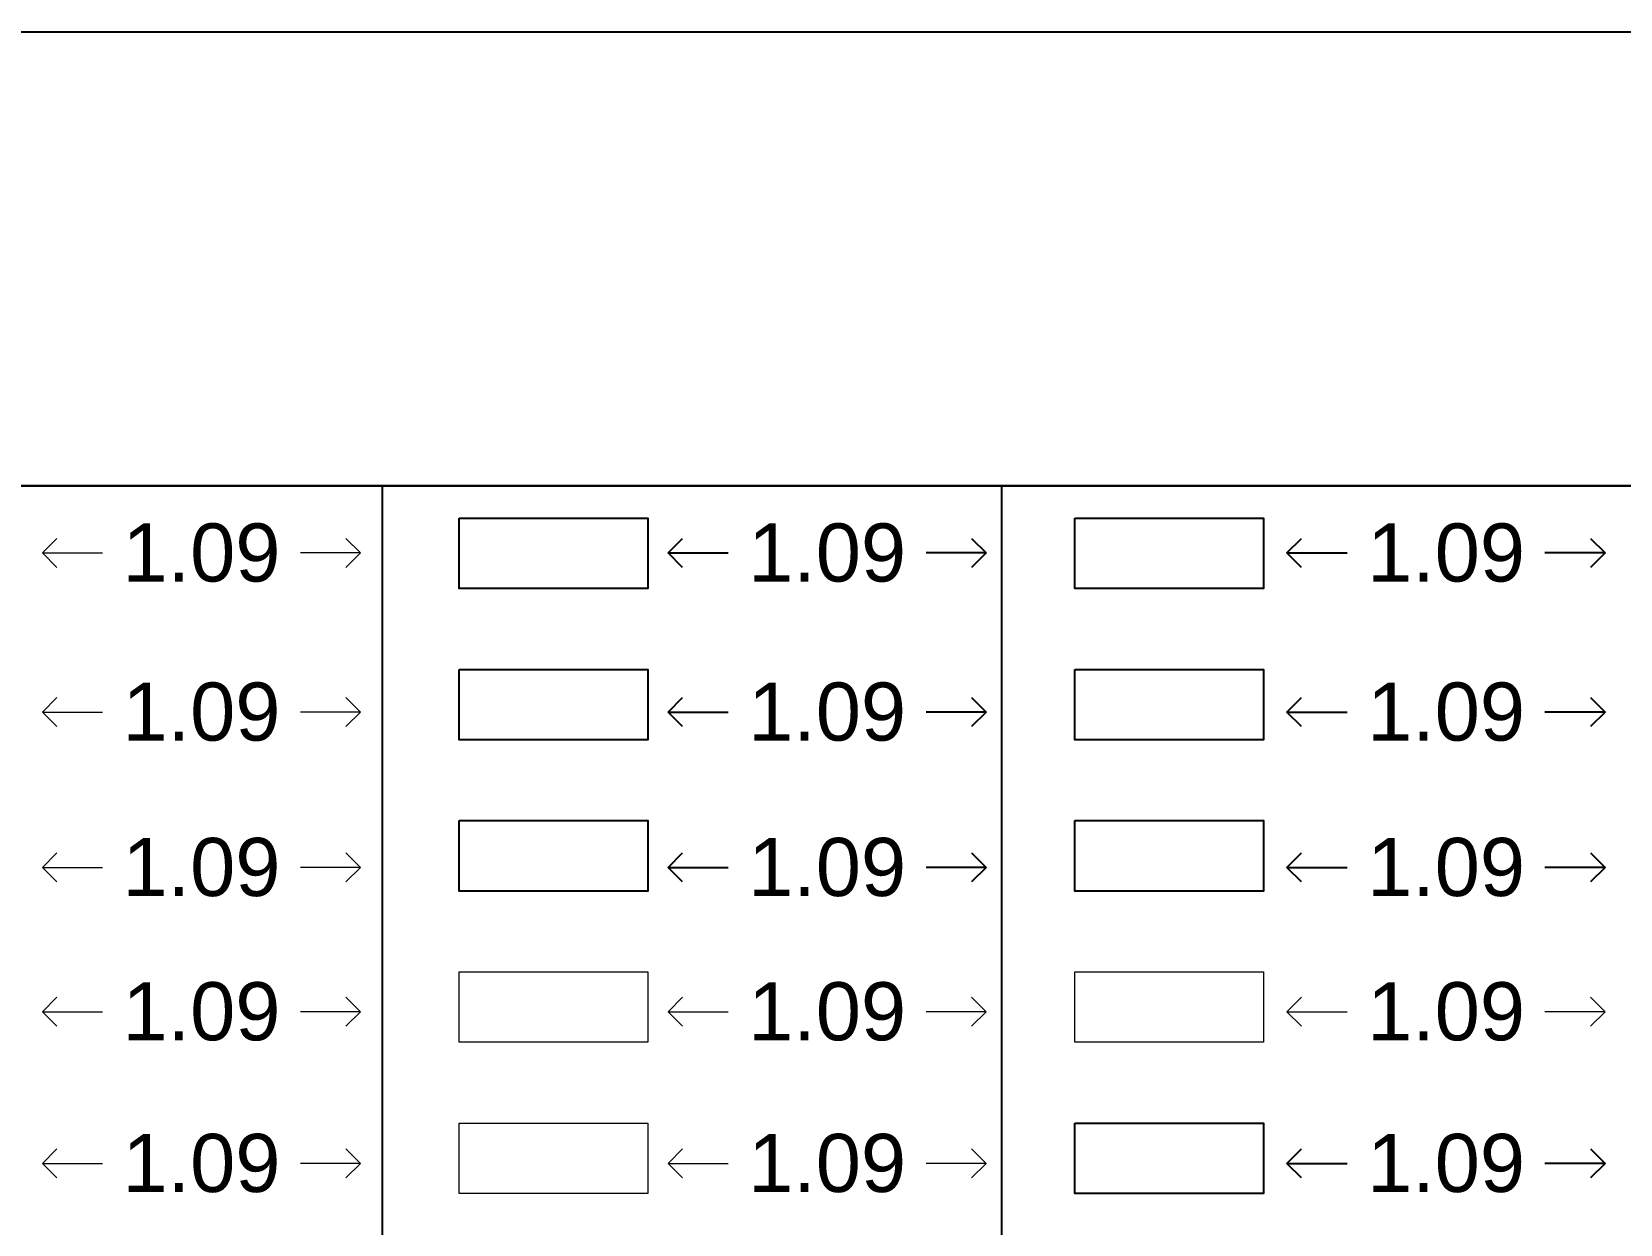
# Model space of a CAD drawing. Header units: metres. Extents: x -9481 to -9285, y 28740 to 57552.
# Drawn here: x -9452.65 to -9447.18, y 28766.63 to 28770.73 of the extents above; entities that cross this region are included whole.
import ezdxf

# ---------------------------------------------------------------- set-up
doc = ezdxf.new("R2010")
doc.units = ezdxf.units.M
doc.header["$PDMODE"] = 34
doc.header["$PDSIZE"] = -15
for name, color, linetype, lineweight in [('BLK_1_FLR_2_REGULAR_ROOM_1', 7, 'Continuous', 0), ('BLK_1_FLR_2_REGULAR_ROOM_2', 7, 'Continuous', 0), ('BLK_1_FLR_2_REGULAR_ROOM_3', 7, 'Continuous', 0), ('BLK_1_FLR_2_REGULAR_ROOM_4', 7, 'Continuous', 0), ('BLK_1_FLR_2_REGULAR_ROOM_5', 7, 'Continuous', 0), ('BLK_1_FLR_3_REGULAR_ROOM', 7, 'Continuous', 0), ('BLK_1_FLR_3_REGULAR_ROOM_5', 7, 'Continuous', 0), ('BLK_1_FLR_4_REGULAR_ROOM_4', 7, 'Continuous', 0), ('PLAN', 7, 'Continuous', 40)]:
    doc.layers.add(name, color=color, linetype=linetype, lineweight=lineweight)
doc.layers.add('BLK_1_FLR_3_REGULAR_ROOM_1', color=7, linetype='Continuous')
for name, color, linetype, plot in [('BLK_1_FLR_3_REGULAR_ROOM_2', 7, 'Continuous', False), ('BLK_1_FLR_3_REGULAR_ROOM_3', 7, 'Continuous', False), ('BLK_1_FLR_4_REGULAR_ROOM_1', 7, 'Continuous', False), ('BLK_1_FLR_4_REGULAR_ROOM_2', 7, 'Continuous', False), ('BLK_1_FLR_4_REGULAR_ROOM_3', 7, 'Continuous', False), ('BLK_1_FLR_4_REGULAR_ROOM_5', 7, 'Continuous', False)]:
    doc.layers.add(name, color=color, linetype=linetype, plot=plot)
doc.styles.add('Arial', font='arial.ttf', dxfattribs={"height": 0.2})
doc.styles.add('style2', font='arial.ttf', dxfattribs={"height": 0.3})
doc.dimstyles.new('INT DIM', dxfattribs={"dimtxt": 0.3, "dimasz": 0.1, "dimexe": 0.18, "dimexo": 0.0625, "dimgap": 0.09, "dimtad": 0, "dimzin": 0, "dimdsep": 46, "dimtxsty": 'style2', "dimblk": 'OPEN90', "dimcen": 0.09, "dimse1": 1, "dimse2": 1, "dimclrd": 250, "dimclrt": 256, "dimadec": 0, "dimazin": 0, "dimtfac": 1, "dimtofl": 0, "dimtmove": 0, "dimatfit": 3, "dimfxl": 0.18, "dimtolj": 1, "dimtzin": 0, "dimlwd": -1, "dimarcsym": 0})

# ---------------------------------------------------------------- blocks, each defined once
blk = doc.blocks.new('_Open90')
at = {"layer": 'PLAN', "color": 0, "lineweight": -2}
for p, q in [((0, 0), (-1, 0)), ((-0.5, 0.5), (0, 0)), ((0, 0), (-0.5, -0.5))]:
    blk.add_line(p, q, dxfattribs=at)
blk = doc.blocks.new('*D60')
at = {"layer": 'BLK_1_FLR_2_REGULAR_ROOM_1', "color": 250, "transparency": 16777216}
for p, q in [((-9452.5093, 28768.9415), (-9452.4024, 28768.9415)), ((-9451.6143, 28768.9415), (-9451.7213, 28768.9415))]:
    blk.add_line(p, q, dxfattribs=at)
at = {"layer": 'Defpoints', "color": 0, "transparency": 16777216}
for p in [(-9452.6093, 28769.0616), (-9451.5143, 28769.0616), (-9451.5143, 28768.9415)]:
    blk.add_point(p, dxfattribs=at)
at = {"layer": 'BLK_1_FLR_2_REGULAR_ROOM_1', "color": 250, "transparency": 16777216, "xscale": 0.1, "yscale": 0.1, "zscale": 0.1, "rotation": 180}
blk.add_blockref('_Open90', (-9452.6093, 28768.9415), dxfattribs=at)
at = {"layer": 'BLK_1_FLR_2_REGULAR_ROOM_1', "color": 250, "transparency": 16777216, "xscale": 0.1, "yscale": 0.1, "zscale": 0.1}
blk.add_blockref('_Open90', (-9451.5143, 28768.9415), dxfattribs=at)
at = {"layer": 'BLK_1_FLR_2_REGULAR_ROOM_1', "transparency": 16777216, "insert": (-9452.0618, 28768.9415), "char_height": 0.2, "attachment_point": 5, "style": 'Arial', "bg_fill": 3, "box_fill_scale": 1.1, "bg_fill_color": 256, "bg_fill_true_color": 13158600, "bg_fill_transparency": 0}
blk.add_mtext('\\A1;1.09', dxfattribs=at)
blk = doc.blocks.new('*D61')
at = {"layer": 'BLK_1_FLR_3_REGULAR_ROOM_1', "color": 250, "transparency": 16777216}
for p, q in [((-9450.3558, 28768.9415), (-9450.2489, 28768.9415)), ((-9449.4608, 28768.9415), (-9449.5678, 28768.9415))]:
    blk.add_line(p, q, dxfattribs=at)
at = {"layer": 'Defpoints', "color": 0, "transparency": 16777216}
for p in [(-9450.4558, 28769.0616), (-9449.3608, 28769.0616), (-9449.3608, 28768.9415)]:
    blk.add_point(p, dxfattribs=at)
at = {"layer": 'BLK_1_FLR_3_REGULAR_ROOM_1', "color": 250, "transparency": 16777216, "xscale": 0.1, "yscale": 0.1, "zscale": 0.1, "rotation": 180}
blk.add_blockref('_Open90', (-9450.4558, 28768.9415), dxfattribs=at)
at = {"layer": 'BLK_1_FLR_3_REGULAR_ROOM_1', "color": 250, "transparency": 16777216, "xscale": 0.1, "yscale": 0.1, "zscale": 0.1}
blk.add_blockref('_Open90', (-9449.3608, 28768.9415), dxfattribs=at)
at = {"layer": 'BLK_1_FLR_3_REGULAR_ROOM_1', "transparency": 16777216, "insert": (-9449.9083, 28768.9415), "char_height": 0.2, "attachment_point": 5, "style": 'Arial', "bg_fill": 3, "box_fill_scale": 1.1, "bg_fill_color": 256, "bg_fill_true_color": 13158600, "bg_fill_transparency": 0}
blk.add_mtext('\\A1;1.09', dxfattribs=at)
blk = doc.blocks.new('*D62')
at = {"layer": 'BLK_1_FLR_4_REGULAR_ROOM_1', "color": 250, "transparency": 16777216}
for p, q in [((-9448.2254, 28768.9415), (-9448.1184, 28768.9415)), ((-9447.3304, 28768.9415), (-9447.4373, 28768.9415))]:
    blk.add_line(p, q, dxfattribs=at)
at = {"layer": 'Defpoints', "color": 0, "transparency": 16777216}
for p in [(-9448.3254, 28769.0616), (-9447.2304, 28769.0616), (-9447.2304, 28768.9415)]:
    blk.add_point(p, dxfattribs=at)
at = {"layer": 'BLK_1_FLR_4_REGULAR_ROOM_1', "color": 250, "transparency": 16777216, "xscale": 0.1, "yscale": 0.1, "zscale": 0.1, "rotation": 180}
blk.add_blockref('_Open90', (-9448.3254, 28768.9415), dxfattribs=at)
at = {"layer": 'BLK_1_FLR_4_REGULAR_ROOM_1', "color": 250, "transparency": 16777216, "xscale": 0.1, "yscale": 0.1, "zscale": 0.1}
blk.add_blockref('_Open90', (-9447.2304, 28768.9415), dxfattribs=at)
at = {"layer": 'BLK_1_FLR_4_REGULAR_ROOM_1', "transparency": 16777216, "insert": (-9447.7779, 28768.9415), "char_height": 0.2, "attachment_point": 5, "style": 'Arial', "bg_fill": 3, "box_fill_scale": 1.1, "bg_fill_color": 256, "bg_fill_true_color": 13158600, "bg_fill_transparency": 0}
blk.add_mtext('\\A1;1.09', dxfattribs=at)
blk = doc.blocks.new('*D65')
at = {"layer": 'BLK_1_FLR_2_REGULAR_ROOM_2', "color": 250, "transparency": 16777216}
for p, q in [((-9452.5093, 28768.3941), (-9452.4024, 28768.3941)), ((-9451.6143, 28768.3941), (-9451.7213, 28768.3941))]:
    blk.add_line(p, q, dxfattribs=at)
at = {"layer": 'Defpoints', "color": 0, "transparency": 16777216}
for p in [(-9452.6093, 28768.5141), (-9451.5143, 28768.5141), (-9451.5143, 28768.3941)]:
    blk.add_point(p, dxfattribs=at)
at = {"layer": 'BLK_1_FLR_2_REGULAR_ROOM_2', "color": 250, "transparency": 16777216, "xscale": 0.1, "yscale": 0.1, "zscale": 0.1, "rotation": 180}
blk.add_blockref('_Open90', (-9452.6093, 28768.3941), dxfattribs=at)
at = {"layer": 'BLK_1_FLR_2_REGULAR_ROOM_2', "color": 250, "transparency": 16777216, "xscale": 0.1, "yscale": 0.1, "zscale": 0.1}
blk.add_blockref('_Open90', (-9451.5143, 28768.3941), dxfattribs=at)
at = {"layer": 'BLK_1_FLR_2_REGULAR_ROOM_2', "transparency": 16777216, "insert": (-9452.0618, 28768.3941), "char_height": 0.2, "attachment_point": 5, "style": 'Arial', "bg_fill": 3, "box_fill_scale": 1.1, "bg_fill_color": 256, "bg_fill_true_color": 13158600, "bg_fill_transparency": 0}
blk.add_mtext('\\A1;1.09', dxfattribs=at)
blk = doc.blocks.new('*D66')
at = {"layer": 'BLK_1_FLR_3_REGULAR_ROOM_2', "color": 250, "transparency": 16777216}
for p, q in [((-9450.3558, 28768.3941), (-9450.2489, 28768.3941)), ((-9449.4608, 28768.3941), (-9449.5678, 28768.3941))]:
    blk.add_line(p, q, dxfattribs=at)
at = {"layer": 'Defpoints', "color": 0, "transparency": 16777216}
for p in [(-9450.4558, 28768.5141), (-9449.3608, 28768.5141), (-9449.3608, 28768.3941)]:
    blk.add_point(p, dxfattribs=at)
at = {"layer": 'BLK_1_FLR_3_REGULAR_ROOM_2', "color": 250, "transparency": 16777216, "xscale": 0.1, "yscale": 0.1, "zscale": 0.1, "rotation": 180}
blk.add_blockref('_Open90', (-9450.4558, 28768.3941), dxfattribs=at)
at = {"layer": 'BLK_1_FLR_3_REGULAR_ROOM_2', "color": 250, "transparency": 16777216, "xscale": 0.1, "yscale": 0.1, "zscale": 0.1}
blk.add_blockref('_Open90', (-9449.3608, 28768.3941), dxfattribs=at)
at = {"layer": 'BLK_1_FLR_3_REGULAR_ROOM_2', "transparency": 16777216, "insert": (-9449.9083, 28768.3941), "char_height": 0.2, "attachment_point": 5, "style": 'Arial', "bg_fill": 3, "box_fill_scale": 1.1, "bg_fill_color": 256, "bg_fill_true_color": 13158600, "bg_fill_transparency": 0}
blk.add_mtext('\\A1;1.09', dxfattribs=at)
blk = doc.blocks.new('*D67')
at = {"layer": 'BLK_1_FLR_4_REGULAR_ROOM_2', "color": 250, "transparency": 16777216}
for p, q in [((-9448.2254, 28768.3941), (-9448.1184, 28768.3941)), ((-9447.3304, 28768.3941), (-9447.4373, 28768.3941))]:
    blk.add_line(p, q, dxfattribs=at)
at = {"layer": 'Defpoints', "color": 0, "transparency": 16777216}
for p in [(-9448.3254, 28768.5141), (-9447.2304, 28768.5141), (-9447.2304, 28768.3941)]:
    blk.add_point(p, dxfattribs=at)
at = {"layer": 'BLK_1_FLR_4_REGULAR_ROOM_2', "color": 250, "transparency": 16777216, "xscale": 0.1, "yscale": 0.1, "zscale": 0.1, "rotation": 180}
blk.add_blockref('_Open90', (-9448.3254, 28768.3941), dxfattribs=at)
at = {"layer": 'BLK_1_FLR_4_REGULAR_ROOM_2', "color": 250, "transparency": 16777216, "xscale": 0.1, "yscale": 0.1, "zscale": 0.1}
blk.add_blockref('_Open90', (-9447.2304, 28768.3941), dxfattribs=at)
at = {"layer": 'BLK_1_FLR_4_REGULAR_ROOM_2', "transparency": 16777216, "insert": (-9447.7779, 28768.3941), "char_height": 0.2, "attachment_point": 5, "style": 'Arial', "bg_fill": 3, "box_fill_scale": 1.1, "bg_fill_color": 256, "bg_fill_true_color": 13158600, "bg_fill_transparency": 0}
blk.add_mtext('\\A1;1.09', dxfattribs=at)
blk = doc.blocks.new('*D70')
at = {"layer": 'BLK_1_FLR_2_REGULAR_ROOM_3', "color": 250, "transparency": 16777216}
for p, q in [((-9452.5093, 28767.8594), (-9452.4024, 28767.8594)), ((-9451.6143, 28767.8594), (-9451.7213, 28767.8594))]:
    blk.add_line(p, q, dxfattribs=at)
at = {"layer": 'Defpoints', "color": 0, "transparency": 16777216}
for p in [(-9452.6093, 28767.9795), (-9451.5143, 28767.9795), (-9451.5143, 28767.8594)]:
    blk.add_point(p, dxfattribs=at)
at = {"layer": 'BLK_1_FLR_2_REGULAR_ROOM_3', "color": 250, "transparency": 16777216, "xscale": 0.1, "yscale": 0.1, "zscale": 0.1, "rotation": 180}
blk.add_blockref('_Open90', (-9452.6093, 28767.8594), dxfattribs=at)
at = {"layer": 'BLK_1_FLR_2_REGULAR_ROOM_3', "color": 250, "transparency": 16777216, "xscale": 0.1, "yscale": 0.1, "zscale": 0.1}
blk.add_blockref('_Open90', (-9451.5143, 28767.8594), dxfattribs=at)
at = {"layer": 'BLK_1_FLR_2_REGULAR_ROOM_3', "transparency": 16777216, "insert": (-9452.0618, 28767.8594), "char_height": 0.2, "attachment_point": 5, "style": 'Arial', "bg_fill": 3, "box_fill_scale": 1.1, "bg_fill_color": 256, "bg_fill_true_color": 13158600, "bg_fill_transparency": 0}
blk.add_mtext('\\A1;1.09', dxfattribs=at)
blk = doc.blocks.new('*D71')
at = {"layer": 'BLK_1_FLR_3_REGULAR_ROOM_3', "color": 250, "transparency": 16777216}
for p, q in [((-9450.3558, 28767.8594), (-9450.2489, 28767.8594)), ((-9449.4608, 28767.8594), (-9449.5678, 28767.8594))]:
    blk.add_line(p, q, dxfattribs=at)
at = {"layer": 'Defpoints', "color": 0, "transparency": 16777216}
for p in [(-9450.4558, 28767.9795), (-9449.3608, 28767.9795), (-9449.3608, 28767.8594)]:
    blk.add_point(p, dxfattribs=at)
at = {"layer": 'BLK_1_FLR_3_REGULAR_ROOM_3', "color": 250, "transparency": 16777216, "xscale": 0.1, "yscale": 0.1, "zscale": 0.1, "rotation": 180}
blk.add_blockref('_Open90', (-9450.4558, 28767.8594), dxfattribs=at)
at = {"layer": 'BLK_1_FLR_3_REGULAR_ROOM_3', "color": 250, "transparency": 16777216, "xscale": 0.1, "yscale": 0.1, "zscale": 0.1}
blk.add_blockref('_Open90', (-9449.3608, 28767.8594), dxfattribs=at)
at = {"layer": 'BLK_1_FLR_3_REGULAR_ROOM_3', "transparency": 16777216, "insert": (-9449.9083, 28767.8594), "char_height": 0.2, "attachment_point": 5, "style": 'Arial', "bg_fill": 3, "box_fill_scale": 1.1, "bg_fill_color": 256, "bg_fill_true_color": 13158600, "bg_fill_transparency": 0}
blk.add_mtext('\\A1;1.09', dxfattribs=at)
blk = doc.blocks.new('*D72')
at = {"layer": 'BLK_1_FLR_4_REGULAR_ROOM_3', "color": 250, "transparency": 16777216}
for p, q in [((-9448.2254, 28767.8594), (-9448.1184, 28767.8594)), ((-9447.3304, 28767.8594), (-9447.4373, 28767.8594))]:
    blk.add_line(p, q, dxfattribs=at)
at = {"layer": 'Defpoints', "color": 0, "transparency": 16777216}
for p in [(-9448.3254, 28767.9795), (-9447.2304, 28767.9795), (-9447.2304, 28767.8594)]:
    blk.add_point(p, dxfattribs=at)
at = {"layer": 'BLK_1_FLR_4_REGULAR_ROOM_3', "color": 250, "transparency": 16777216, "xscale": 0.1, "yscale": 0.1, "zscale": 0.1, "rotation": 180}
blk.add_blockref('_Open90', (-9448.3254, 28767.8594), dxfattribs=at)
at = {"layer": 'BLK_1_FLR_4_REGULAR_ROOM_3', "color": 250, "transparency": 16777216, "xscale": 0.1, "yscale": 0.1, "zscale": 0.1}
blk.add_blockref('_Open90', (-9447.2304, 28767.8594), dxfattribs=at)
at = {"layer": 'BLK_1_FLR_4_REGULAR_ROOM_3', "transparency": 16777216, "insert": (-9447.7779, 28767.8594), "char_height": 0.2, "attachment_point": 5, "style": 'Arial', "bg_fill": 3, "box_fill_scale": 1.1, "bg_fill_color": 256, "bg_fill_true_color": 13158600, "bg_fill_transparency": 0}
blk.add_mtext('\\A1;1.09', dxfattribs=at)
blk = doc.blocks.new('*D75')
at = {"layer": 'BLK_1_FLR_2_REGULAR_ROOM_4', "color": 250, "transparency": 16777216}
for p, q in [((-9452.5093, 28767.3629), (-9452.4024, 28767.3629)), ((-9451.6143, 28767.3629), (-9451.7213, 28767.3629))]:
    blk.add_line(p, q, dxfattribs=at)
at = {"layer": 'Defpoints', "color": 0, "transparency": 16777216}
for p in [(-9452.6093, 28767.483), (-9451.5143, 28767.483), (-9451.5143, 28767.3629)]:
    blk.add_point(p, dxfattribs=at)
at = {"layer": 'BLK_1_FLR_2_REGULAR_ROOM_4', "color": 250, "transparency": 16777216, "xscale": 0.1, "yscale": 0.1, "zscale": 0.1, "rotation": 180}
blk.add_blockref('_Open90', (-9452.6093, 28767.3629), dxfattribs=at)
at = {"layer": 'BLK_1_FLR_2_REGULAR_ROOM_4', "color": 250, "transparency": 16777216, "xscale": 0.1, "yscale": 0.1, "zscale": 0.1}
blk.add_blockref('_Open90', (-9451.5143, 28767.3629), dxfattribs=at)
at = {"layer": 'BLK_1_FLR_2_REGULAR_ROOM_4', "transparency": 16777216, "insert": (-9452.0618, 28767.3629), "char_height": 0.2, "attachment_point": 5, "style": 'Arial', "bg_fill": 3, "box_fill_scale": 1.1, "bg_fill_color": 256, "bg_fill_true_color": 13158600, "bg_fill_transparency": 0}
blk.add_mtext('\\A1;1.09', dxfattribs=at)
blk = doc.blocks.new('*D76')
at = {"layer": 'BLK_1_FLR_3_REGULAR_ROOM', "color": 250, "transparency": 16777216}
for p, q in [((-9450.3558, 28767.3629), (-9450.2489, 28767.3629)), ((-9449.4608, 28767.3629), (-9449.5678, 28767.3629))]:
    blk.add_line(p, q, dxfattribs=at)
at = {"layer": 'Defpoints', "color": 0, "transparency": 16777216}
for p in [(-9450.4558, 28767.483), (-9449.3608, 28767.483), (-9449.3608, 28767.3629)]:
    blk.add_point(p, dxfattribs=at)
at = {"layer": 'BLK_1_FLR_3_REGULAR_ROOM', "color": 250, "transparency": 16777216, "xscale": 0.1, "yscale": 0.1, "zscale": 0.1, "rotation": 180}
blk.add_blockref('_Open90', (-9450.4558, 28767.3629), dxfattribs=at)
at = {"layer": 'BLK_1_FLR_3_REGULAR_ROOM', "color": 250, "transparency": 16777216, "xscale": 0.1, "yscale": 0.1, "zscale": 0.1}
blk.add_blockref('_Open90', (-9449.3608, 28767.3629), dxfattribs=at)
at = {"layer": 'BLK_1_FLR_3_REGULAR_ROOM', "transparency": 16777216, "insert": (-9449.9083, 28767.3629), "char_height": 0.2, "attachment_point": 5, "style": 'Arial', "bg_fill": 3, "box_fill_scale": 1.1, "bg_fill_color": 256, "bg_fill_true_color": 13158600, "bg_fill_transparency": 0}
blk.add_mtext('\\A1;1.09', dxfattribs=at)
blk = doc.blocks.new('*D77')
at = {"layer": 'BLK_1_FLR_4_REGULAR_ROOM_4', "color": 250, "transparency": 16777216}
for p, q in [((-9448.2254, 28767.3629), (-9448.1184, 28767.3629)), ((-9447.3304, 28767.3629), (-9447.4373, 28767.3629))]:
    blk.add_line(p, q, dxfattribs=at)
at = {"layer": 'Defpoints', "color": 0, "transparency": 16777216}
for p in [(-9448.3254, 28767.483), (-9447.2304, 28767.483), (-9447.2304, 28767.3629)]:
    blk.add_point(p, dxfattribs=at)
at = {"layer": 'BLK_1_FLR_4_REGULAR_ROOM_4', "color": 250, "transparency": 16777216, "xscale": 0.1, "yscale": 0.1, "zscale": 0.1, "rotation": 180}
blk.add_blockref('_Open90', (-9448.3254, 28767.3629), dxfattribs=at)
at = {"layer": 'BLK_1_FLR_4_REGULAR_ROOM_4', "color": 250, "transparency": 16777216, "xscale": 0.1, "yscale": 0.1, "zscale": 0.1}
blk.add_blockref('_Open90', (-9447.2304, 28767.3629), dxfattribs=at)
at = {"layer": 'BLK_1_FLR_4_REGULAR_ROOM_4', "transparency": 16777216, "insert": (-9447.7779, 28767.3629), "char_height": 0.2, "attachment_point": 5, "style": 'Arial', "bg_fill": 3, "box_fill_scale": 1.1, "bg_fill_color": 256, "bg_fill_true_color": 13158600, "bg_fill_transparency": 0}
blk.add_mtext('\\A1;1.09', dxfattribs=at)
blk = doc.blocks.new('*D80')
at = {"layer": 'BLK_1_FLR_2_REGULAR_ROOM_5', "color": 250, "transparency": 16777216}
for p, q in [((-9452.5093, 28766.841), (-9452.4024, 28766.841)), ((-9451.6143, 28766.841), (-9451.7213, 28766.841))]:
    blk.add_line(p, q, dxfattribs=at)
at = {"layer": 'Defpoints', "color": 0, "transparency": 16777216}
for p in [(-9452.6093, 28766.9611), (-9451.5143, 28766.9611), (-9451.5143, 28766.841)]:
    blk.add_point(p, dxfattribs=at)
at = {"layer": 'BLK_1_FLR_2_REGULAR_ROOM_5', "color": 250, "transparency": 16777216, "xscale": 0.1, "yscale": 0.1, "zscale": 0.1, "rotation": 180}
blk.add_blockref('_Open90', (-9452.6093, 28766.841), dxfattribs=at)
at = {"layer": 'BLK_1_FLR_2_REGULAR_ROOM_5', "color": 250, "transparency": 16777216, "xscale": 0.1, "yscale": 0.1, "zscale": 0.1}
blk.add_blockref('_Open90', (-9451.5143, 28766.841), dxfattribs=at)
at = {"layer": 'BLK_1_FLR_2_REGULAR_ROOM_5', "transparency": 16777216, "insert": (-9452.0618, 28766.841), "char_height": 0.2, "attachment_point": 5, "style": 'Arial', "bg_fill": 3, "box_fill_scale": 1.1, "bg_fill_color": 256, "bg_fill_true_color": 13158600, "bg_fill_transparency": 0}
blk.add_mtext('\\A1;1.09', dxfattribs=at)
blk = doc.blocks.new('*D81')
at = {"layer": 'BLK_1_FLR_3_REGULAR_ROOM_5', "color": 250, "transparency": 16777216}
for p, q in [((-9450.3558, 28766.841), (-9450.2489, 28766.841)), ((-9449.4608, 28766.841), (-9449.5678, 28766.841))]:
    blk.add_line(p, q, dxfattribs=at)
at = {"layer": 'Defpoints', "color": 0, "transparency": 16777216}
for p in [(-9450.4558, 28766.9611), (-9449.3608, 28766.9611), (-9449.3608, 28766.841)]:
    blk.add_point(p, dxfattribs=at)
at = {"layer": 'BLK_1_FLR_3_REGULAR_ROOM_5', "color": 250, "transparency": 16777216, "xscale": 0.1, "yscale": 0.1, "zscale": 0.1, "rotation": 180}
blk.add_blockref('_Open90', (-9450.4558, 28766.841), dxfattribs=at)
at = {"layer": 'BLK_1_FLR_3_REGULAR_ROOM_5', "color": 250, "transparency": 16777216, "xscale": 0.1, "yscale": 0.1, "zscale": 0.1}
blk.add_blockref('_Open90', (-9449.3608, 28766.841), dxfattribs=at)
at = {"layer": 'BLK_1_FLR_3_REGULAR_ROOM_5', "transparency": 16777216, "insert": (-9449.9083, 28766.841), "char_height": 0.2, "attachment_point": 5, "style": 'Arial', "bg_fill": 3, "box_fill_scale": 1.1, "bg_fill_color": 256, "bg_fill_true_color": 13158600, "bg_fill_transparency": 0}
blk.add_mtext('\\A1;1.09', dxfattribs=at)
blk = doc.blocks.new('*D82')
at = {"layer": 'BLK_1_FLR_4_REGULAR_ROOM_5', "color": 250, "transparency": 16777216}
for p, q in [((-9448.2254, 28766.841), (-9448.1184, 28766.841)), ((-9447.3304, 28766.841), (-9447.4373, 28766.841))]:
    blk.add_line(p, q, dxfattribs=at)
at = {"layer": 'Defpoints', "color": 0, "transparency": 16777216}
for p in [(-9448.3254, 28766.9611), (-9447.2304, 28766.9611), (-9447.2304, 28766.841)]:
    blk.add_point(p, dxfattribs=at)
at = {"layer": 'BLK_1_FLR_4_REGULAR_ROOM_5', "color": 250, "transparency": 16777216, "xscale": 0.1, "yscale": 0.1, "zscale": 0.1, "rotation": 180}
blk.add_blockref('_Open90', (-9448.3254, 28766.841), dxfattribs=at)
at = {"layer": 'BLK_1_FLR_4_REGULAR_ROOM_5', "color": 250, "transparency": 16777216, "xscale": 0.1, "yscale": 0.1, "zscale": 0.1}
blk.add_blockref('_Open90', (-9447.2304, 28766.841), dxfattribs=at)
at = {"layer": 'BLK_1_FLR_4_REGULAR_ROOM_5', "transparency": 16777216, "insert": (-9447.7779, 28766.841), "char_height": 0.2, "attachment_point": 5, "style": 'Arial', "bg_fill": 3, "box_fill_scale": 1.1, "bg_fill_color": 256, "bg_fill_true_color": 13158600, "bg_fill_transparency": 0}
blk.add_mtext('\\A1;1.09', dxfattribs=at)

msp = doc.modelspace()

# ---------------------------------------------------------------- linework, layer by layer
for p, q in [((-9451.4401, 28769.1727), (-9451.4401, 28768.652)), ((-9449.3086, 28769.1727), (-9449.3086, 28768.652)), ((-9449.3086, 28769.1727), (-9449.3086, 28766.0488)), ((-9451.4401, 28768.652), (-9451.4401, 28766.0488))]:
    msp.add_line(p, q)
for points in [[(-9481.2579, 28770.214), (-9481.2579, 28770.7346), (-9442.23, 28770.7346), (-9442.23, 28770.214)], [(-9442.23, 28769.6933), (-9442.23, 28769.1727), (-9481.2579, 28769.1727), (-9481.2579, 28769.6933), (-9481.2579, 28769.6933)], [(-9481.2579, 28768.652), (-9481.2579, 28769.1727), (-9442.23, 28769.1727), (-9442.23, 28768.652)]]:
    msp.add_lwpolyline(points)
at = {"layer": 'BLK_1_FLR_3_REGULAR_ROOM', "color": 1}
msp.add_lwpolyline([(-9451.1743, 28767.4996), (-9450.5251, 28767.4996), (-9450.5251, 28767.2575), (-9451.1743, 28767.2575)], close=True, dxfattribs=at)
at = {"layer": 'BLK_1_FLR_3_REGULAR_ROOM_1', "color": 1}
msp.add_lwpolyline([(-9451.1743, 28769.0616), (-9450.5251, 28769.0616), (-9450.5251, 28768.8194), (-9451.1743, 28768.8194)], close=True, dxfattribs=at)
at = {"layer": 'BLK_1_FLR_3_REGULAR_ROOM_2', "color": 1}
msp.add_lwpolyline([(-9451.1743, 28768.5409), (-9450.5251, 28768.5409), (-9450.5251, 28768.2988), (-9451.1743, 28768.2988)], close=True, dxfattribs=at)
at = {"layer": 'BLK_1_FLR_3_REGULAR_ROOM_3', "color": 1}
msp.add_lwpolyline([(-9451.1743, 28768.0203), (-9450.5251, 28768.0203), (-9450.5251, 28767.7781), (-9451.1743, 28767.7781)], close=True, dxfattribs=at)
at = {"layer": 'BLK_1_FLR_3_REGULAR_ROOM_5', "color": 1}
msp.add_lwpolyline([(-9451.1743, 28766.979), (-9450.5251, 28766.979), (-9450.5251, 28766.7368), (-9451.1743, 28766.7368)], close=True, dxfattribs=at)
at = {"layer": 'BLK_1_FLR_4_REGULAR_ROOM_1', "color": 1}
msp.add_lwpolyline([(-9449.0552, 28769.0616), (-9448.406, 28769.0616), (-9448.406, 28768.8194), (-9449.0552, 28768.8194)], close=True, dxfattribs=at)
at = {"layer": 'BLK_1_FLR_4_REGULAR_ROOM_2', "color": 1}
msp.add_lwpolyline([(-9449.0552, 28768.5409), (-9448.406, 28768.5409), (-9448.406, 28768.2988), (-9449.0552, 28768.2988)], close=True, dxfattribs=at)
at = {"layer": 'BLK_1_FLR_4_REGULAR_ROOM_3', "color": 1}
msp.add_lwpolyline([(-9449.0552, 28768.0203), (-9448.406, 28768.0203), (-9448.406, 28767.7781), (-9449.0552, 28767.7781)], close=True, dxfattribs=at)
at = {"layer": 'BLK_1_FLR_4_REGULAR_ROOM_4', "color": 1}
msp.add_lwpolyline([(-9449.0552, 28767.4996), (-9448.406, 28767.4996), (-9448.406, 28767.2575), (-9449.0552, 28767.2575)], close=True, dxfattribs=at)
at = {"layer": 'BLK_1_FLR_4_REGULAR_ROOM_5', "color": 1}
msp.add_lwpolyline([(-9449.0552, 28766.979), (-9448.406, 28766.979), (-9448.406, 28766.7368), (-9449.0552, 28766.7368)], close=True, dxfattribs=at)

# ---------------------------------------------------------------- dimensions: what is measured, and where the dimension line sits
at = {"layer": 'BLK_1_FLR_2_REGULAR_ROOM_2', "color": 1}
dim = msp.add_linear_dim(base=(-9451.51435, 28768.39406), p1=(-9452.60932, 28768.51414), p2=(-9451.51435, 28768.51414), dimstyle='INT DIM', override={"dimtxt": 0.2, "dimtxsty": 'Arial', "dimfxl": 0.125, "dimtfill": 1, "dimtfillclr": 7, "dimarcsym": 1}, dxfattribs=at)
dim.commit()
dim.dimension.update_dxf_attribs({"geometry": '*D65', "text_midpoint": (-9452.06184, 28768.39406)})
at = {"layer": 'BLK_1_FLR_2_REGULAR_ROOM_3', "color": 1}
dim = msp.add_linear_dim(base=(-9451.51435, 28767.85941), p1=(-9452.60932, 28767.97949), p2=(-9451.51435, 28767.97949), dimstyle='INT DIM', override={"dimtxt": 0.2, "dimtxsty": 'Arial', "dimfxl": 0.125, "dimtfill": 1, "dimtfillclr": 7, "dimarcsym": 1}, dxfattribs=at)
dim.commit()
dim.dimension.update_dxf_attribs({"geometry": '*D70', "text_midpoint": (-9452.06184, 28767.85941)})
at = {"layer": 'BLK_1_FLR_2_REGULAR_ROOM_4', "color": 1}
dim = msp.add_linear_dim(base=(-9451.51435, 28767.36293), p1=(-9452.60932, 28767.48301), p2=(-9451.51435, 28767.48301), dimstyle='INT DIM', override={"dimtxt": 0.2, "dimtxsty": 'Arial', "dimfxl": 0.125, "dimtfill": 1, "dimtfillclr": 7, "dimarcsym": 1}, dxfattribs=at)
dim.commit()
dim.dimension.update_dxf_attribs({"geometry": '*D75', "text_midpoint": (-9452.06184, 28767.36293)})
at = {"layer": 'BLK_1_FLR_2_REGULAR_ROOM_5', "color": 1}
dim = msp.add_linear_dim(base=(-9451.51435, 28766.84099), p1=(-9452.60932, 28766.96106), p2=(-9451.51435, 28766.96106), dimstyle='INT DIM', override={"dimtxt": 0.2, "dimtxsty": 'Arial', "dimfxl": 0.125, "dimtfill": 1, "dimtfillclr": 7, "dimarcsym": 1}, dxfattribs=at)
dim.commit()
dim.dimension.update_dxf_attribs({"geometry": '*D80', "text_midpoint": (-9452.06184, 28766.84099)})
at = {"layer": 'BLK_1_FLR_3_REGULAR_ROOM', "color": 1}
dim = msp.add_linear_dim(base=(-9449.36082, 28767.36293), p1=(-9450.4558, 28767.48301), p2=(-9449.36082, 28767.48301), dimstyle='INT DIM', override={"dimtxt": 0.2, "dimtxsty": 'Arial', "dimfxl": 0.125, "dimtfill": 1, "dimtfillclr": 7, "dimarcsym": 1}, dxfattribs=at)
dim.commit()
dim.dimension.update_dxf_attribs({"geometry": '*D76', "text_midpoint": (-9449.90831, 28767.36293)})
at = {"layer": 'BLK_1_FLR_3_REGULAR_ROOM_2', "color": 1}
dim = msp.add_linear_dim(base=(-9449.36082, 28768.39406), p1=(-9450.4558, 28768.51414), p2=(-9449.36082, 28768.51414), dimstyle='INT DIM', override={"dimtxt": 0.2, "dimtxsty": 'Arial', "dimfxl": 0.125, "dimtfill": 1, "dimtfillclr": 7, "dimarcsym": 1}, dxfattribs=at)
dim.commit()
dim.dimension.update_dxf_attribs({"geometry": '*D66', "text_midpoint": (-9449.90831, 28768.39406)})
at = {"layer": 'BLK_1_FLR_3_REGULAR_ROOM_3', "color": 1}
dim = msp.add_linear_dim(base=(-9449.36082, 28767.85941), p1=(-9450.4558, 28767.97949), p2=(-9449.36082, 28767.97949), dimstyle='INT DIM', override={"dimtxt": 0.2, "dimtxsty": 'Arial', "dimfxl": 0.125, "dimtfill": 1, "dimtfillclr": 7, "dimarcsym": 1}, dxfattribs=at)
dim.commit()
dim.dimension.update_dxf_attribs({"geometry": '*D71', "text_midpoint": (-9449.90831, 28767.85941)})
at = {"layer": 'BLK_1_FLR_3_REGULAR_ROOM_5', "color": 1}
dim = msp.add_linear_dim(base=(-9449.36082, 28766.84099), p1=(-9450.4558, 28766.96106), p2=(-9449.36082, 28766.96106), dimstyle='INT DIM', override={"dimtxt": 0.2, "dimtxsty": 'Arial', "dimfxl": 0.125, "dimtfill": 1, "dimtfillclr": 7, "dimarcsym": 1}, dxfattribs=at)
dim.commit()
dim.dimension.update_dxf_attribs({"geometry": '*D81', "text_midpoint": (-9449.90831, 28766.84099)})
at = {"layer": 'BLK_1_FLR_4_REGULAR_ROOM_2', "color": 1}
dim = msp.add_linear_dim(base=(-9447.23039, 28768.39406), p1=(-9448.32537, 28768.51414), p2=(-9447.23039, 28768.51414), dimstyle='INT DIM', override={"dimtxt": 0.2, "dimtxsty": 'Arial', "dimfxl": 0.125, "dimtfill": 1, "dimtfillclr": 7, "dimarcsym": 1}, dxfattribs=at)
dim.commit()
dim.dimension.update_dxf_attribs({"geometry": '*D67', "text_midpoint": (-9447.77788, 28768.39406)})
at = {"layer": 'BLK_1_FLR_4_REGULAR_ROOM_3', "color": 1}
dim = msp.add_linear_dim(base=(-9447.23039, 28767.85941), p1=(-9448.32537, 28767.97949), p2=(-9447.23039, 28767.97949), dimstyle='INT DIM', override={"dimtxt": 0.2, "dimtxsty": 'Arial', "dimfxl": 0.125, "dimtfill": 1, "dimtfillclr": 7, "dimarcsym": 1}, dxfattribs=at)
dim.commit()
dim.dimension.update_dxf_attribs({"geometry": '*D72', "text_midpoint": (-9447.77788, 28767.85941)})
at = {"layer": 'BLK_1_FLR_4_REGULAR_ROOM_4', "color": 1}
dim = msp.add_linear_dim(base=(-9447.23039, 28767.36293), p1=(-9448.32537, 28767.48301), p2=(-9447.23039, 28767.48301), dimstyle='INT DIM', override={"dimtxt": 0.2, "dimtxsty": 'Arial', "dimfxl": 0.125, "dimtfill": 1, "dimtfillclr": 7, "dimarcsym": 1}, dxfattribs=at)
dim.commit()
dim.dimension.update_dxf_attribs({"geometry": '*D77', "text_midpoint": (-9447.77788, 28767.36293)})
at = {"layer": 'BLK_1_FLR_4_REGULAR_ROOM_5', "color": 1}
dim = msp.add_linear_dim(base=(-9447.23039, 28766.84099), p1=(-9448.32537, 28766.96106), p2=(-9447.23039, 28766.96106), dimstyle='INT DIM', override={"dimtxt": 0.2, "dimtxsty": 'Arial', "dimfxl": 0.125, "dimtfill": 1, "dimtfillclr": 7, "dimarcsym": 1}, dxfattribs=at)
dim.commit()
dim.dimension.update_dxf_attribs({"geometry": '*D82', "text_midpoint": (-9447.77788, 28766.84099)})

# ---------------------------------------------------------------- next in the draw order: dimensions: what is measured, and where the dimension line sits
at = {"layer": 'BLK_1_FLR_2_REGULAR_ROOM_1', "color": 1}
dim = msp.add_linear_dim(base=(-9451.51435, 28768.94148), p1=(-9452.60932, 28769.06155), p2=(-9451.51435, 28769.06155), dimstyle='INT DIM', override={"dimtxt": 0.2, "dimtxsty": 'Arial', "dimfxl": 0.125, "dimtfill": 1, "dimtfillclr": 7, "dimarcsym": 1}, dxfattribs=at)
dim.commit()
dim.dimension.update_dxf_attribs({"geometry": '*D60', "text_midpoint": (-9452.06184, 28768.94148)})
at = {"layer": 'BLK_1_FLR_3_REGULAR_ROOM_1', "color": 1}
dim = msp.add_linear_dim(base=(-9449.36082, 28768.94148), p1=(-9450.4558, 28769.06155), p2=(-9449.36082, 28769.06155), dimstyle='INT DIM', override={"dimtxt": 0.2, "dimtxsty": 'Arial', "dimfxl": 0.125, "dimtfill": 1, "dimtfillclr": 7, "dimarcsym": 1}, dxfattribs=at)
dim.commit()
dim.dimension.update_dxf_attribs({"geometry": '*D61', "text_midpoint": (-9449.90831, 28768.94148)})
at = {"layer": 'BLK_1_FLR_4_REGULAR_ROOM_1', "color": 1}
dim = msp.add_linear_dim(base=(-9447.23039, 28768.94148), p1=(-9448.32537, 28769.06155), p2=(-9447.23039, 28769.06155), dimstyle='INT DIM', override={"dimtxt": 0.2, "dimtxsty": 'Arial', "dimfxl": 0.125, "dimtfill": 1, "dimtfillclr": 7, "dimarcsym": 1}, dxfattribs=at)
dim.commit()
dim.dimension.update_dxf_attribs({"geometry": '*D62', "text_midpoint": (-9447.77788, 28768.94148)})

doc.saveas('drawing.dxf')
